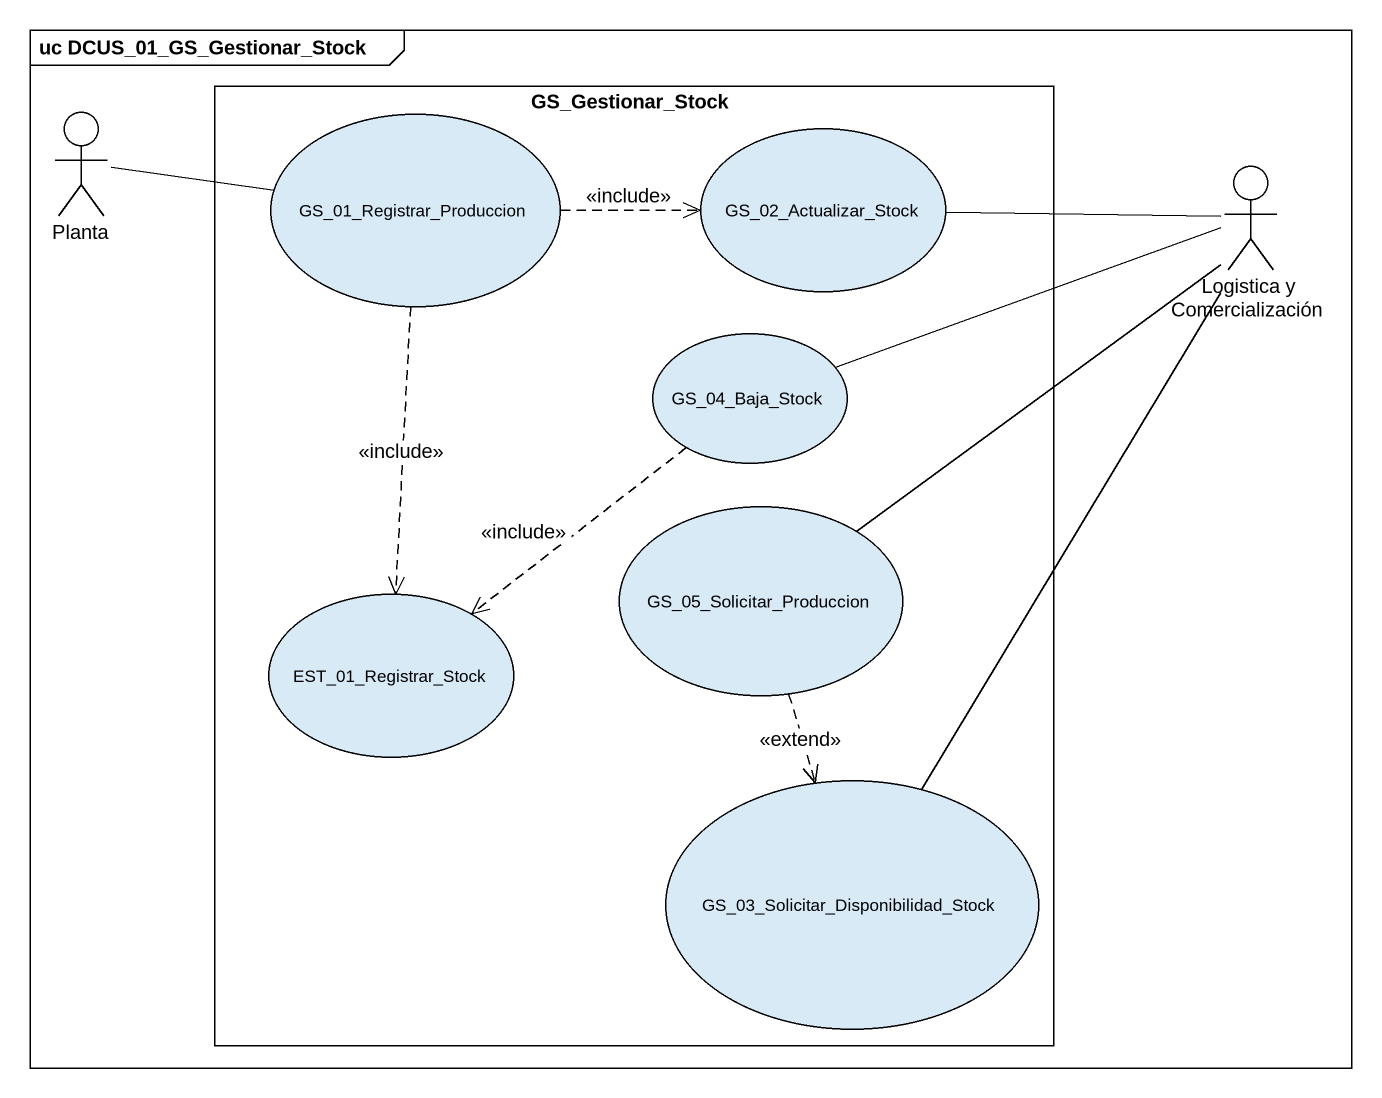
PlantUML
@startuml
mainframe uc DCUS_01_GS_Gestionar_Stock
actor Planta
rectangle GS_Gestionar_Stock {
  usecase GS_01_Registrar_Produccion
  usecase GS_02_Actualizar_Stock
  usecase GS_04_Baja_Stock
  usecase GS_05_Solicitar_Produccion
  usecase EST_01_Registrar_Stock
  usecase "GS_03_Solicitar_Disponibilidad_Stock" as GS_03_Solicitar
}
actor "Logistica y Comercialización" as Logistica_y_Comercialización
Planta -right- GS_01_Registrar_Produccion
GS_01_Registrar_Produccion .right.> GS_02_Actualizar_Stock : <<include>>
GS_01_Registrar_Produccion ..> EST_01_Registrar_Stock : <<include>>
Logistica_y_Comercialización -left- GS_02_Actualizar_Stock
Logistica_y_Comercialización -left- GS_04_Baja_Stock
Logistica_y_Comercialización -- GS_05_Solicitar_Produccion
Logistica_y_Comercialización -- GS_03_Solicitar
GS_04_Baja_Stock ..> EST_01_Registrar_Stock : <<include>>
GS_05_Solicitar_Produccion ..> GS_03_Solicitar : <<extend>>
@enduml
